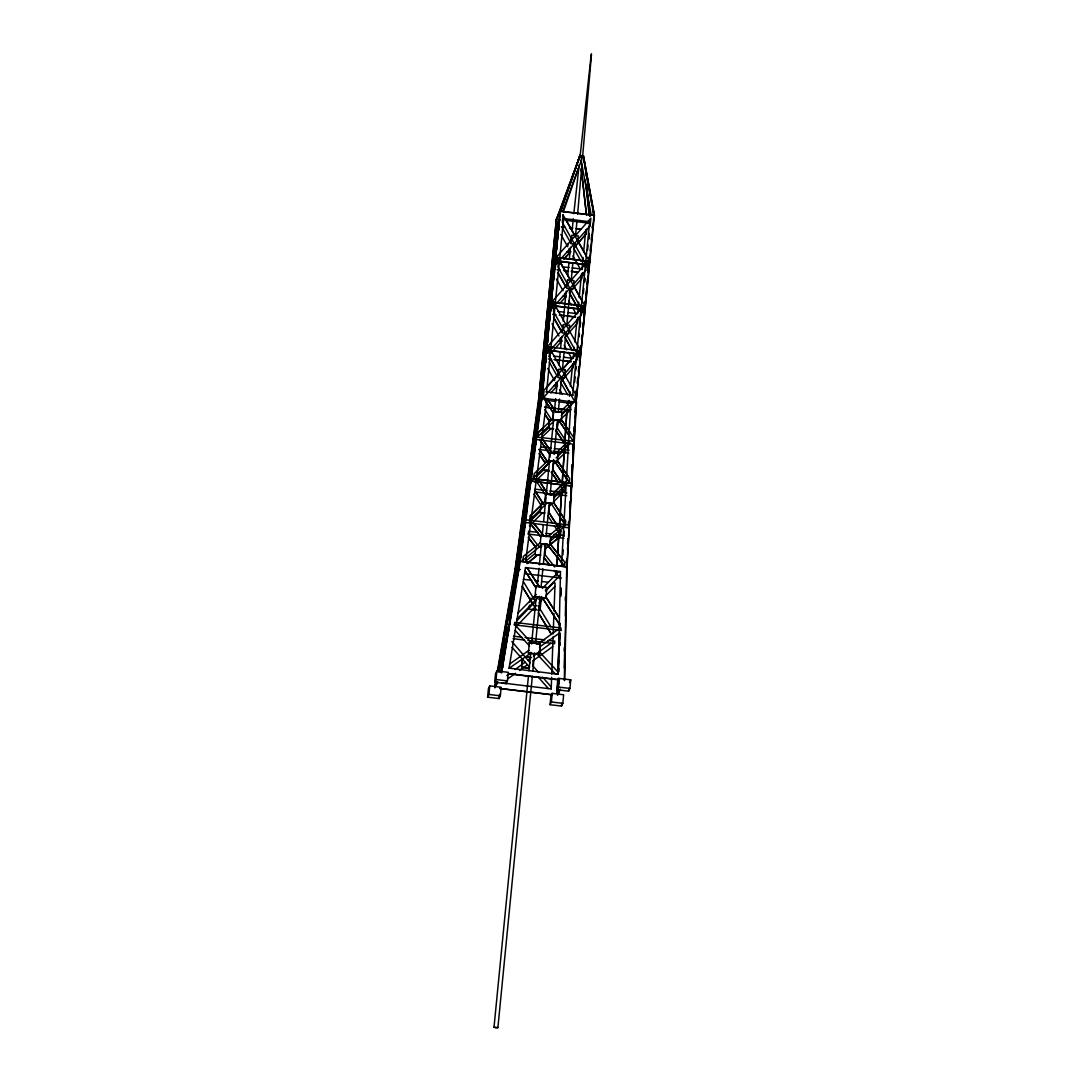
<?xml version="1.0" encoding="UTF-8"?>
<svg xmlns="http://www.w3.org/2000/svg" width="1082" height="1082" viewBox="0 0 1082 1082"><rect width="100%" height="100%" fill="white"/><g stroke="black" fill="none" stroke-linecap="round" stroke-linejoin="round"><path stroke-width="1.5" d="M542.88 363.309L542.623 392.793M542.258 376.36L542.961 376.441L543.232 363.349M543.489 379.674L544.043 372.059M542.961 376.441L543.637 355.68L543.326 387.221M546.599 350.162L546.897 353.3L546.951 350.338L546.126 353.395M547.262 318.663L546.992 348.147M547.614 318.703L547.343 331.795L546.64 331.714M547.83 336.543L548.019 327.346L547.316 327.251M548.06 325.696L548.006 311.034L547.708 342.588M550.981 305.516L551.265 308.654M551.36 287.109L551.644 274.017M551.996 274.057L551.712 287.163L551.009 287.068M551.982 285.824L552.077 297.942M552.05 282.659L552.388 266.388L552.429 281.05M552.212 291.897L552.334 285.864L551.631 285.783M555.364 260.87L555.648 264.008M555.783 240.218L556.351 230.452M555.959 248.982L555.323 245.6M556.364 229.425L556.554 248.765M556.04 256.339L556.77 221.756L553.159 259.477L554.444 253.337M556.391 256.38L556.107 253.256M556.811 236.403L557.122 221.796L556.513 227.896M536.307 653.285L555.364 673.924L558.217 674.262L560.476 571.634L525.527 567.536M560.909 630.549L561.003 628.006L514.762 622.434L514.329 624.95M564.263 650.864L564.331 647.604M565.331 600.321L565.399 597.021M564.249 668L564.682 647.847M565.359 615.942L565.751 597.48M564.304 680.497L566.752 566.86L520.293 561.26L514.518 572.473L497.328 671.435M564.655 680.51L567.063 566.982L576.517 402.315L541.5 398.095L540.905 399.353L519.658 562.626M576.003 367.298L576.327 368.367M580.29 326.696L580.371 322.652M584.672 282.05L584.753 278.006M589.014 238.919L589.135 233.36L588.73 238.338M520.158 558.826L520.523 546.532L516.263 569.091M520.983 531.167L520.807 544.219M521.375 549.548L524.256 529.206M521.957 537.659C516.858 564.534 522.092 531.911 521.145 539.336L521.429 530.248L521.673 539.418L524.351 524.756M551.238 688.896L551.617 677.197M551.766 674.221L553.064 636.879M553.213 633.917L553.916 613.359M554.038 611.073L555.08 583.009L553.416 582.928M548.033 640.382L554.755 641.126L554.66 643.655L527.867 640.436M558.001 671.949L559.38 633.43M560.76 594.911L561.003 588.216M558.042 671.895L559.448 633.322M560.76 596.48L561.044 588.148M557.636 693.63L557.757 690.289M558.42 671.868L558.839 660.142M559.313 646.738L559.746 633.119M558.244 684.811L558.474 678.319M558.704 671.827L558.826 668.581M559.935 637.596L559.286 645.846M531.208 475.363L531.789 463.191M531.668 476.932L531.276 473.875M537.74 425.361L537.375 421.912L536.658 437.06L573.96 441.307M525.297 520.942L525.784 519.793L569.159 525.013L568.51 526.366L569.118 525.108M532.128 456.117L532.412 450.369M532.56 447.204L532.479 448.922L538.538 405.114L537.605 406.291L514.626 572.405L518.264 572.905M533.007 455.955L532.939 446.406L533.088 454.372M532.655 456.158L533.467 446.487M537.375 421.912L536.658 437.06L537.7 433.327M537.727 414.812L538.538 405.114L538.674 413.094M537.402 428.54L537.808 420.262L537.93 428.458M538.079 414.595L538.538 405.128M537.754 425.05L537.903 421.994L532.655 445.148L536.97 422.792M538.538 408.969L538.16 405.926M526.474 497.571L527.326 487.455L527.353 497.477M526.745 509.487L526.528 503.346L526.352 517.061M527.002 497.652L527.326 487.455M501.778 669.731L502.467 657.017M502.954 648.077L504.131 636.906L503.482 648.091M501.426 669.663L502.129 669.799L502.575 661.508M499.14 671.111L503.035 653.244L502.17 655.394M503.306 648.294L503.576 643.344M502.373 667.445L503.265 651.959L509.027 628.913L503.265 651.959M503.346 656.679L504.483 636.973M566.806 567.523L576.206 402.179L570.917 401.544L561.477 566.224M566.4 563.059L566.562 560.395L566.495 566.657M567.509 543.935L567.793 538.998M568.605 524.743L568.794 521.483M569.632 506.809L569.916 501.913M570.755 487.252L571.404 485.886L530.924 481.017L525.92 490.728L530.532 481.057L571.715 486.021L570.755 487.252L571.553 483.154L530.762 478.623M571.864 467.965L572.053 464.692M572.892 449.977L573.514 445.419L572.946 455.197M573.96 431.326L574.244 426.524M575.069 412.107L575.34 407.292M567.022 558.474L566.468 568.253L567.063 566.995L519.901 561.315L514.518 572.473M567.495 550.319L568.145 538.904M569.146 521.51L568.713 529.125L569.118 528.259M569.7 511.732L570.268 501.953M570.741 493.798L571.864 483.289L531.235 478.406M571.823 474.768L572.392 464.99M574.042 436.168L574.596 426.389M575.069 418.247L575.719 406.832M574.082 437.683L573.92 441.402M568.699 525.974L568.402 522.119M556.189 575.881L556.405 572.554M556.838 565.927L557.487 555.972M557.69 552.659L559.056 531.627M559.272 528.314L561.91 487.373M562.234 482.396L564.385 449.693L564.168 452.547M564.669 444.783L566.697 413.27M556.378 573.568L556.554 570.85M556.851 566.143L557.5 556.094M557.717 552.753L561.923 487.874L564.872 491.958L560.517 485.656M562.18 483.762L567.022 409.767L561.288 415.285M562.87 554.944L563.222 549.899M564.114 534.17L564.304 531.343M581.602 155.659L581.183 160.772L591.191 214.98M564.304 565.94L564.655 561.977L550.102 543.8L550.684 537.768M565.386 525L565.764 520.888L553.497 502.346L563.952 518.386M569.348 482.558L569.714 478.596L557.379 460.702L567.752 475.985M569.808 432.151L561.328 419.627L573.663 437.52L573.365 441.334L558.799 420.411L568.902 435.275M554.403 525.811L560.503 535.265L560.895 531.113L548.763 512.286L549.358 506.038L551.671 503.685M564.818 492.067L565.21 488.063L563.33 485.277M577.612 214.195L581.954 164.18M582.671 155.849L591.502 54.141M529.409 642.438L528.368 653.082L539.282 654.407L540.324 643.749L529.287 642.762M536.009 586.187L534.968 596.845L545.883 598.157L546.924 587.499L536.009 586.187L546.843 587.715M539.282 654.407L540.324 643.749M540.202 543.691L541.041 535.374L550.846 536.55L550.008 544.868L540.27 543.543M544.936 502.44L545.815 493.811L544.936 502.44L553.389 503.455L554.255 494.826L545.747 493.96L545.639 495.11L535.793 480.462M548.831 460.756L549.697 452.357L558.15 453.372L557.271 461.771L548.831 460.756L557.271 461.771M552.78 419.681L553.659 411.282L562.099 412.296L561.22 420.695L552.78 419.681L553.659 411.282M568.375 443.485L568.672 440.672M487.603 697.187L488.442 688.598L489.74 685.866L501.182 687.246L500.344 695.821L499.045 698.553L487.603 697.187L488.902 694.455L489.74 685.866M494.704 682.269L495.542 673.68L496.854 670.948L508.283 672.328L507.444 680.916L506.146 683.648L494.704 682.269L496.002 679.537L496.854 670.948M499.045 698.553L499.465 694.265M510.325 618.106L512.057 600.131M512.949 593.666L512.259 598.13L517.696 573.095M512.949 590.961L514.004 580.006M510.677 618.147L514.762 576.3L513.693 591.002M511.948 609.071L512.976 594.816M506.146 683.648L506.43 680.781M501.575 672.936L520.293 561.26L541.893 398.054L537.889 406.453L556.378 219.321L579.722 156.281M538.038 406.345L556.378 219.321L560.26 211.166L594.397 215.277L576.057 402.301L594.004 215.318L583.09 155.849L582.671 156.728L583.455 155.889L579.736 155.443L579.37 156.241M538.593 405.385L539.35 397.757M543.123 359.21L543.719 353.111M548.344 311.968L547.357 316.093L548.101 308.465M552.726 267.322L551.725 271.447L552.334 265.347M538.944 405.425L539.404 400.84M539.756 395.971L539.174 398.514L542.136 392.293L559.462 219.051L556.162 225.218L559.124 219.01M542.948 363.647L540.026 393.402L546.789 349.04M543.272 360.333L543.921 353.719M544.746 348.796L548.303 310.034M549.115 304.164L552.686 265.388M544.03 354.369L543.773 357.858L543.962 356.614M547.884 315.958L548.412 309.723M552.131 272.691L552.794 265.09M541.784 380.648L543.34 370.788L542.88 379.146L541.784 380.648L543.34 370.788M546.167 336.002L547.722 326.142L547.262 334.5L546.167 336.002L547.722 326.142M550.549 291.356L552.091 281.496L551.631 289.854L550.549 291.356L552.091 281.496M554.917 246.71L556.473 236.85L556.013 245.208L554.917 246.71L556.473 236.85M545.977 358.764L543.935 361.118L544.571 354.937M550.359 314.118L548.303 316.485L548.939 310.291M552.686 271.839L554.741 269.472L552.686 271.839L553.321 265.645M542.136 380.688L542.839 373.506M546.518 336.042L548.074 326.182M550.9 291.396L552.442 281.536M555.269 246.75L555.756 241.854L553.145 259.477M555.864 240.718L556.824 236.89M545.017 358.588L545.355 355.153M549.399 313.942L549.737 310.507M553.768 269.296L554.106 265.874M542.609 393.321L542.515 397.946M545.544 362.957L545.842 360.13M546.315 353.936L546.937 348.418M549.913 318.311L550.224 315.484M550.562 310.656L551.306 303.772M554.2 274.963L554.566 270.933M554.795 267.389L555.553 259.761L548.763 304.123M558.542 230.398L558.88 227.261M559.178 222.743L559.475 219.687M552.077 308.573L552.861 300.864L586.498 262.764L585.714 270.486M556.446 263.927L557.23 256.218L590.88 218.131L590.096 225.84M557.595 261.262L558.042 257.624L587.594 261.181L587.201 264.738L557.636 261.181L558.042 257.624M548.845 350.554L549.183 347.119M553.227 305.908L553.659 302.27L583.212 305.827L582.833 309.384L553.267 305.827L553.605 302.392L583.212 305.827M547.113 386.747L558.812 373.533L549.169 356.424L549.954 348.715L575.435 393.916L574.65 401.625M583.441 312.265L584.185 304.637L558.718 259.423L557.96 267.051L583.401 312.346M563.086 214.777L562.342 222.405L587.81 267.619L588.567 259.991L563.046 214.872M533.926 494.028L540.905 505.051L541.014 503.887L543.462 504.063L534.616 490.335L543.407 504.171L541.014 503.887L540.675 506.863M554.701 379.498L554.89 377.307M567.834 245.56L568.023 243.369M532.33 676.358L497.896 1027.616L495.732 1027.846L494.014 1027.156L528.462 675.885M528.963 670.854L530.775 652.365M531.587 643.952L536.036 598.576M537.524 583.455L539.012 568.334M539.336 564.966L541.311 544.801M542.298 534.711L543.299 524.635M543.624 521.267L545.923 497.734M546.424 492.702L549.385 462.447M549.886 457.402L550.211 454.048M550.549 450.68L553.348 422.115M554.498 410.349L555.648 398.582M556.148 393.537L557.298 381.77M557.96 375.048L558.285 371.694M558.948 364.972L560.26 351.528M560.598 348.161L561.747 336.394M562.248 331.349L562.735 326.318M563.235 321.273L566.197 291.017M566.697 285.973L567.022 282.618M567.685 275.896L568.997 262.453M569.335 259.085L570.485 247.318M570.971 242.273L571.472 237.242M572.135 230.52L573.284 218.753M571.053 243.612L571.905 235.213L578.37 235.998L577.518 244.397L571.093 243.531M569.619 293.79L569.943 290.463M574.001 249.144L574.326 245.817M532.831 671.313L534.643 652.825M535.631 642.749L540.08 597.372M541.068 587.283L542.88 568.794M543.38 563.749L545.355 543.583M546.004 536.861L549.304 503.252M550.129 494.839L553.592 459.552M554.092 454.508L557.379 420.898M558.204 412.485L559.529 399.042M560.016 394.01L561.504 378.876M562.491 368.8L564.141 351.988M564.466 348.62L565.778 333.351M566.941 323.423L570.241 289.8M571.228 279.724L572.878 262.912M573.203 259.545L574.691 244.424M575.502 236.025L576.99 220.89M565.237 369.922L564.385 378.321L557.92 377.537L558.772 369.151L565.196 370.003M569.619 325.276L568.767 333.675L562.288 332.904L563.154 324.505L569.578 325.371M568.794 403.099L569.091 400.435M569.497 396.242L569.957 391.616M570.444 386.274L572.676 363.85M573.325 357.236L573.717 353.219L575.286 355.843L573.731 353.232M573.974 350.622L574.299 347.308M574.826 341.912L577.058 319.204M578.735 302.121L577.599 313.726L567.793 312.549M579.168 297.699L581.494 273.922M581.927 269.594L583.103 257.475M583.644 251.687L585.835 229.722M573.636 363.471L573.19 367.677L560.503 382.014M578.64 242.436L586.322 233.739L586.809 229.086M575.746 360.238L575.259 364.891L573.771 362.105M579.979 317.121L579.627 320.245L578.153 317.459L577.572 323.031L569.146 332.539M573.514 287.893L581.954 278.385L582.522 272.813L584.01 275.612L584.348 272.475M589.676 221.661L572.676 394.944L546.599 391.9L563.627 218.523L589.636 221.742M574.65 381.932L575.137 376.928M575.8 370.247L576.124 366.906M577.004 359.684L577.747 352.056L544.111 390.142L543.313 397.865L577.004 359.684L577.233 357.019M579.073 336.854L579.397 333.513M580.047 326.832L580.547 321.827M581.602 312.387L581.332 315.119L582.13 307.41L548.479 345.51L547.735 353.138L581.372 315.038M583.32 293.438L583.82 288.434M584.469 281.753L584.794 278.412M587.58 250.023L588.081 245.019M578.451 354.03L548.885 350.473L549.223 347.038L578.843 350.473L578.41 354.112L548.939 350.338M579.059 356.898L579.803 349.27L554.336 304.069L553.592 311.697L579.019 356.992M588.053 270L588.324 267.254M576.192 393.78L576.557 389.845M577.193 383.326L577.707 378.294M578.315 371.924L578.816 366.987M579.425 360.752L579.844 356.546M580.439 350.433L580.899 345.618M581.548 339.004L581.927 335.258M582.684 327.427L583.198 322.355M583.807 316.106L584.212 311.9M584.78 305.935L585.267 300.972M585.835 295.454L586.309 290.612M586.931 284.16L587.418 279.318M588.594 267.268L588.04 272.867L587.918 271.366M589.163 261.289L589.649 256.326M590.204 250.821L590.677 245.979M591.272 239.798L591.786 234.672M592.787 224.353L592.422 228.221L592.287 226.733M550.075 704.707L550.914 696.118L552.212 693.386L563.654 694.766L562.816 703.341L561.517 706.073L550.075 704.707L551.374 701.975L552.212 693.386M557.176 689.789L558.028 681.2L559.326 678.468L570.755 679.848L569.916 688.436L568.618 691.155L557.176 689.789L558.488 687.056L559.326 678.468M561.517 706.073L561.801 703.219M568.618 691.155L568.902 688.301M559.949 633.065L559.989 636.297M535.698 548.723L535.008 554.579L540.648 555.147M535.915 546.167L535.793 547.289L528.638 538.119M540.094 512.625L540.378 509.744M544.287 470.251L544.557 468.912L536.456 476.702M545.017 463.082L545.233 461.771L547.668 461.946L539.675 450.017M548.588 428.445L549.426 420.141M541.014 503.887L540.148 512.516L545.017 512.99M548.533 513.639L549.413 505.01M557.041 429.473L557.879 421.168M557.244 428.202L557.92 421.966L570.282 410.173L558.488 408.712M544.814 555.756L545.707 547.343M521.835 664.659L522.39 659.33M522.471 659.208L521.632 667.242L529.057 668.27M535.238 609.842L529.125 609.098L529.544 605.108M529.761 602.417L530.261 598.305L533.751 598.738M533.372 660.52L532.817 665.849L538.674 672.504M537.713 610.14L540.04 610.41L541.203 599.563M573.812 213.709L579.14 164.991M580.06 156.592L591.272 54.114M558.028 684.825L558.799 678.482M558.38 684.852L558.948 680.132M558.501 684.122L558.907 680.835M529.639 520.199L530.234 515.911L545.044 501.372L530.234 515.911M538.173 432.489L537.551 436.695L555.174 419.965M533.588 477.771L534.183 473.645L548.858 459.864M525.568 561.91L546.978 398.663L541.852 398.135L560.26 211.166L541.893 398.054M573.014 445.175L573.081 446.704M519.901 561.315L541.5 398.095M530.221 464.489L532.29 454.278L533.169 454.426L532.06 462.609L531.1 464.638L530.221 464.489L532.29 454.278M535.82 423.224L537.889 413.013L538.768 413.148L537.659 421.344L536.699 423.36L535.82 423.224L537.889 413.013M526.528 503.346C523.742 513.815 525.5 491.647 527.894 497.152L530.64 482.653M519.725 548.195L519.86 547.167L515.438 570.498L520.564 547.627M520.28 544.138L520.307 539.918M525.406 506.484L525.554 505.402L521.294 528.99L526.204 505.997L521.294 528.99M531.1 464.638L531.248 463.596L527.069 486.4L531.898 464.137L527.069 486.4M531.451 462.082L531.857 459.066M536.699 423.36L536.834 422.318L532.858 441.05M519.198 548.114L521.429 537.578M524.892 506.403L526.988 495.867M527.042 503.428L527.894 497.152M535.063 447.786L532.209 461.541L531.073 478.339M538.538 418.829L540.351 408.063M535.779 438.129L535.414 440.834M521.822 529.071L522.214 526.271M538.187 405.074L514.951 572.513M531.14 458.646L515.221 571.147M531.587 455.4L532.249 450.545M516.155 569.24L519.752 550.454M527.583 486.481L531.762 463.678M529.68 483.113L529.125 487.157M522.822 560.462L523.431 556.337L540.243 542.799M519.752 569.659L517.588 571.431L518.035 568.632M555.972 240.988L559.61 219.511L557.014 236.512M554.917 250.24L556.094 242.517L555.391 242.436M556.324 241.029L556.77 238.054L556.067 237.972M551.725 271.447L552.402 267.105M553.091 262.547L555.675 245.641L555.756 258.869M555.905 244.153L558.948 224.19M553.429 262.696L556.026 245.682M556.256 244.194L558.839 227.328M547.357 316.093L548.019 311.738M548.709 307.193L555.702 261.06M549.047 307.342L551.644 290.328M551.874 288.84L554.457 271.961M544.395 348.756L551.171 304.407M543.421 357.817L543.637 356.384M544.341 351.839L550.143 313.428M551.333 305.692L550.508 308.749M544.909 350.433L547.276 334.974L546.572 334.879M550.075 316.607L547.952 330.51L547.249 330.429M540.364 393.442L542.731 377.983M544.111 368.894L545.774 358.074M542.542 379.566L539.702 398.135L542.664 381.162M543.232 375.116L545.828 358.128M544.517 368.976L545.937 359.711M583.671 317.513L583.888 316.052M500.114 672.436L501.75 668.987L518.21 568.28L518.373 571.634M509.554 623.462L510.163 619.743M510.406 618.241L511.137 613.737M511.407 612.114L512.205 607.259M512.733 604.013L517.764 573.19M501.818 659.195L500.763 659.006L502.535 648.483L504.483 646.008L501.466 659.141M511.57 601.971L510.515 601.781L512.286 591.259L513.531 588.649L514.586 588.838M502.129 655.192L502.778 651.31L502.941 654.88M500.763 659.006L503.779 645.873M510.515 601.781L513.531 588.649M494.745 686.272L495.326 682.972M495.096 686.34L495.921 681.389M497.679 671.503L514.667 574.163M504.063 636.554L510.095 623.11L504.063 636.554L509.162 625.856L502.102 669.055L500.466 672.49M498.139 671.395L506.444 623.611M506.714 622.001L514.586 576.679L518.9 568.415M511.61 601.078L505.362 629.805L511.407 602.458M514.356 580.074L515.113 576.368M527.245 496.503L529.734 483.383M527.367 497.071L530.951 481.044M525.162 510.339L521.876 524.797M527.773 496.597L529.639 486.751M541.257 399.407L539.025 413.784M540.473 404.654L539.147 414.298M540.77 403.059L542.15 398.717M533.737 441.158L537.362 422.399M539.945 409.023L540.554 405.845M532.899 454.981L535.658 440.685L535.576 443.945M536.036 439.901L533.548 455.576M533.426 455.062L534.968 447.123M535.658 444.661L536.266 441.551M522.498 536.753L525.108 523.702M506.795 621.974L514.234 588.784L512.99 591.381M513.828 589.609L518.373 568.726M513.301 593.734L512.476 595.871M513.882 591.043L518.724 568.794M505.713 629.873L511.921 601.362M512.597 598.184L517.71 574.731M498.356 671.773L501.548 658.018M503.644 649.024L508.932 626.329M498.707 671.773L501.588 659.425M503.712 650.336L508.919 627.993M498.734 671.3L501.696 658.654M563.37 211.72L581.237 160.609M579.425 157.228L560.233 212.045L580.101 155.483L560.584 211.288L556.405 219.321M556.703 219.443L580.101 155.483M562.938 210.368L578.275 168.346M539.363 586.904L527.11 567.725L539.418 586.823M518.116 612.939L536.374 594.451M517.128 618.931L539.431 596.344M515.965 625.896L531.492 642.911M515.221 630.468L529.517 645.94M534.927 596.953L545.842 598.265M509.784 663.942L528.976 650.296M509.122 668.135L558.217 674.262M560.476 571.634L558.853 571.553L542.298 588.432M528.327 653.19L539.363 654.191M560.314 575.124L545.369 590.312M557.189 630.103L537.145 644.439M559.083 633.376L539.431 647.104M558.326 672.422L539.066 651.432M539.12 480.868L535.847 480.327M566.332 484.141L563.127 483.6L551.779 494.839L548.074 494.393L539.188 480.719M551.779 494.839L563.127 483.6M554.092 496.083L566.386 484.006M564.52 523.715L561.071 518.427L565.453 524.865M543.543 398.501L546.937 398.744L555.932 411.809M533.412 445.365L536.388 442.592M536.361 439.63L531.762 448.503L536.402 439.535L574.042 444.296M539.593 439.576L542.988 439.833L551.982 452.885L549.697 452.357M542.988 439.833L551.928 453.02M552.875 418.653L538.065 432.719M557.108 412.107L559.651 412.256M562.099 412.296L557.149 411.958M561.896 413.608L574.082 402.179M561.22 420.695L552.875 419.437M576.165 402.274L575.408 402.72M523.539 533.426L520.374 533.115L525.433 522.498L568.956 527.84M553.159 453.169L555.688 453.331M558.15 453.372L553.227 453.033M529.206 522.281L533.142 522.606L543.746 535.847L547.992 536.51L560.909 525.947L564.696 526.393L550.616 537.916M531.019 520.428L540.256 511.421M566.873 442.863L570.133 443.255M533.142 522.606L543.746 535.847M573.406 441.24L574.272 441.429M564.939 476.351L554.85 461.473L567.59 480.07M562.234 563.424L547.194 544.53L564.371 565.791M550.048 543.935L562.518 559.516M565.359 218.821L575.11 235.944M553.484 262.858L555.593 258.409M553.47 264.13L555.472 261.858M552.104 268.471L555.458 261.411L551.577 268.404L552.226 268.214M567.198 251.687L570.714 252.025L568.997 248.806M570.471 251.741L564.141 258.828M577.436 240.082L586.295 255.947M549.737 306.152L551.225 303.041M594.397 215.277L593.68 216.075L594.397 215.277L583.455 155.889L594.356 215.44L560.206 211.328M547.722 313.117L551.09 306.057M586.322 233.739L577.896 243.247M562.829 296.333L566.346 296.671L564.615 293.452M570.728 280.59L559.326 260.667M566.089 296.373L559.583 303.704M580.222 268.877L572.973 255.879M582.481 263.94L583.996 266.632M573.054 284.728L581.913 300.593M587.594 261.181L557.974 257.746M545.369 350.798L547.046 347.268L543.678 354.328M583.333 272.853L582.508 272.623M587.161 264.82L557.703 261.06M543.353 357.763L546.708 350.703M589.068 262.426L589.798 262.074M552.74 347.457L550.359 347.268M543.691 370.828L542.609 372.33M558.447 340.979L561.964 341.303L560.246 338.098M561.72 341.019L551.022 353.084M578.113 308.586L579.668 311.197M575.84 313.523L572.649 307.694M542.474 392.333L539.512 398.555L542.136 392.293M539.661 399.015L540.053 398.176M578.951 317.499L578.14 317.269M582.779 309.466L553.321 305.706M538.43 406.305L540.959 400.976M548.358 392.103L545.977 391.9M537.808 415.163L538.768 413.148M546.978 398.663L555.878 411.958M554.065 385.611L557.595 385.949L555.864 382.73M561.977 369.882L576.841 353.124M557.338 385.665L550.833 392.996M561.22 377.51L570.85 394.903L573.19 395.187M571.499 358.074L568.266 352.34M575.272 350.176L577.572 350.541M536.374 436.871L532.141 445.757L536.131 438.183M574.583 362.145L573.758 361.915M532.479 455.874L533.169 454.426M541.92 433.787L548.845 427.106L541.135 434.545M567.09 402.802L569.47 403.004M527.205 486.859L530.288 479.61M530.423 480.963L530.572 481.828M527.854 487.536L526.948 488.252M569.186 406.534L570.309 406.575M526.826 497.395L527.516 495.948M575.908 403.572L576.517 402.315M525.311 520.794L520.456 530.194L525.744 519.887M521.957 530.329L520.942 531.127M518.21 568.28L514.234 576.611L514.937 576.747M504.415 636.622L508.594 627.858M503.238 648.605L504.483 646.008M563.965 536.361L564.398 535.441M502.129 669.799L501.75 668.987M495.191 686.326L497.328 681.863M559.624 642.235L560.03 645.399M557.933 693.805L560.057 689.342M557.92 693.914L560.043 689.437M557.568 695.307L560.408 689.369M569.457 682.58L570.755 679.848M532.479 445.852L534.819 446.136M553.497 428.851L548.682 428.269L549.534 419.965L551.969 420.141M553.578 462.961L552.834 471.089M553.619 463.772L565.981 451.965L562.721 451.573L556.107 457.929M520.753 530.356L524.716 530.762M517.588 571.431L520.05 569.348M565.21 488.063L562.924 484.858M535.171 553.429L525.135 561.666M524.905 573.703L561.409 578.099M540.716 555.039L537.889 554.701L527.069 563.654M544.976 554.566L554.701 567.009M555.999 536.266L559.786 536.726L555.999 536.266L550.156 541.122M564.114 535.576L554.025 534.373M559.069 576.922L553.984 570.403M542.528 512.8L534.035 521.226M558.555 493.216L561.828 493.608L558.555 493.216L553.943 497.842M548.763 512.286L560.895 531.113M532.953 604.094L522.106 586.241M553.457 582.873L545.571 591.043M554.917 586.444L545.585 596.087M502.102 682.918L551.198 688.95M521.673 667.175L529.139 668.149M525.108 662.198L515.1 669.528M527.935 660.088L530.64 658.099M527.407 664.808L519.441 670.475M530.194 662.806L511.867 641.504M550.9 643.263L533.345 656.111M552.753 646.63L532.885 660.845M551.333 687.151L542.609 677.156M556.486 263.846L590.136 225.759M559.867 263.67L562.004 261.249M575.759 245.668L573.636 248.076L580.939 261.208M559.786 263.805L561.869 261.438M563.965 259.071L570.512 251.646M574.19 247.48L576.422 244.965M552.118 308.492L585.754 270.392M555.404 308.438L557.622 305.881M569.254 292.722L572.04 289.611M564.872 337.368L567.658 334.243M516.587 621.027L535.482 601.457L523.472 581.805M515.478 627.262L536.523 605.487M539.201 602.715L543.353 598.414M529.396 525.838L531.776 523.431M553.862 501.548L561.828 493.608M529.693 520.05L547.33 502.724L550.968 503.171L561.003 518.576M541.514 437.628L551.13 428.445L553.565 428.743M534.792 481.801L546.829 470.251L549.264 470.548M538.133 432.597L543.123 427.85M559.583 412.404L570.877 401.638M555.634 453.466L566.927 442.714M533.656 477.622L551.211 461.04L535.888 475.593M570.2 443.106L557.879 454.832L568.916 444.418M494.014 1027.156L497.896 1027.616M544.341 545.842L546.924 543.719M527.272 563.424L537.889 554.701M522.89 560.314L542.975 544.016L547.14 544.679M506.795 675.587L509.649 673.531M507.431 679.09L515.573 673.288M531.424 652.703L509.04 668.351L525.487 567.644L527.069 567.834M583.685 161.786L582.887 156.295M579.709 155.524L583.401 155.97M579.884 155.93L578.031 161.11M593.68 215.994L592.517 207.812M565.129 220.282L588.527 223.108M561.558 226.814L564.777 227.193M569.592 227.775L572.811 228.167L569.511 227.856M580.858 229.127L576.03 228.545L580.912 229.222M561.382 226.868L564.628 227.261M555.796 257.989L552.442 265.036M554.173 265.739L555.932 265.956M562.315 266.862L568.956 267.525M572.175 267.903L581.967 269.093M553.835 269.175L554.768 269.202M564.425 270.446L567.779 270.852M571.134 271.257L577.842 272.069M557.054 269.702L560.341 270.094M563.627 270.486L568.55 271.082M571.837 271.474L578.41 272.272M551.698 282.618L552.402 282.7M550.941 290.247L551.374 303.501M584.848 301.878L584.78 304.975M551.428 302.622L548.06 309.682M551.441 306.098L550.562 305.99L547.194 313.05L547.844 312.86M549.791 310.385L551.55 310.602M557.947 311.494L564.574 312.171M549.453 313.821L550.386 313.834M560.057 315.092L575.137 316.904M552.686 314.335L555.972 314.74M559.245 315.132L564.182 315.728M567.455 316.12L575.678 317.107M580.466 346.524L580.398 349.621M547.059 350.744L546.18 350.636L542.826 357.696L543.475 357.506M553.565 356.14L560.206 356.803M563.424 357.195L573.217 358.372M545.085 358.467L546.004 358.48M553.998 359.535L570.755 361.55M548.303 358.981L551.59 359.373M554.877 359.779L559.8 360.36M563.086 360.766L571.296 361.753M542.934 371.897L543.637 371.978M542.88 375.062L543.583 375.156M542.19 379.525L542.894 379.606M576.084 391.17L576.03 394.254M546.167 400.286L555.823 401.449M559.042 401.841L568.834 403.018M545.112 407.103L555.147 408.32M540.432 406.764L537.957 406.345M544.544 407.13L570.552 410.254M540.919 446.947L550.995 448.083M554.309 448.557L569.105 450.261M538.768 449.49L548.29 450.639M553.051 451.208L568.929 453.047M544.395 470.075L549.196 470.656M546.681 470.535L549.101 470.832M535.09 489.172L546.721 490.484M549.994 490.958L566.914 492.919M534.724 491.918L544.773 493.054M549.737 493.73L566.725 495.691M541.5 512.787L544.314 513.125M528.368 531.276L538.024 532.371M546.004 533.399L550.86 533.913M527.975 534.035L563.979 538.281M541.609 546.735L538.741 546.383L528.219 532.926M538.674 546.491L541.555 546.843M523.35 579.316L531.735 580.263M535.049 580.723L538.417 581.061M541.73 581.521L548.439 582.265M538.836 599.347L541.162 599.631M532.547 609.639L535.171 609.964M514.369 624.841L560.949 630.441M513.477 636.162L521.74 637.217M525.04 637.555L544.855 639.935M513.03 638.65L524.608 640.098M529.328 642.654L540.243 643.966M524.919 656.706L531.505 657.504M524.851 656.828L528.138 657.234M508.621 673.613L559.421 679.726M508.499 673.802L559.462 679.929M496.002 679.537L507.444 680.916M558.488 687.056L569.916 688.436M499.843 688.436L552.28 694.752M499.749 688.517L552.361 694.847M488.902 694.455L500.344 695.821M551.374 701.975L562.816 703.341M545.747 493.947L548.128 494.244M540.905 399.353L541.784 399.488M536.78 421.209L537.659 421.344M536.307 437.006L537.186 437.142M532.344 447.285L533.088 447.285M531.33 456.306L532.209 456.442M531.181 462.474L532.06 462.609M531.6 478.42L526.65 488.023M525.392 522.592L520.428 532.993M525.541 522.795L522.336 538.822M521.51 544.868L521.132 557.338M526.623 505.132L526.055 516.344M511.759 599.171L512.8 599.374M502.535 648.483L503.59 648.673M502.007 656.395L503.049 656.598M502.021 667.391L502.711 667.513M512.002 647.361L529.653 667.242M538.322 677.156L548.385 688.544M529.274 522.133L540.811 536.78L530.261 523.593M528.192 537.362L535.861 547.181M544.097 557.744L550.035 565.345M544.043 557.852L549.967 565.453M565.007 476.202L569.416 482.41M543.61 398.365L553.389 412.769L546.221 402.396M568.293 448.895L555.688 430.244M568.239 449.003L555.621 430.352M539.648 439.441L549.426 453.845L540.486 440.874M544.855 409.537L551.915 420.249M557.298 428.093L565.751 440.672M545.044 414.406L549.413 421.101L545.085 414.663M561.45 482.477L553.01 469.886L561.26 482.383M539.161 449.463L547.614 462.055M538.985 453.561L545.112 462.893L539.715 454.846M551.387 472.05L557.771 481.571M551.333 472.158L557.717 481.679M540.013 482.22L548.074 494.393M548.047 515.952L552.537 523.093M545.991 597.021L559.408 618.011L545.788 596.885M535.82 587.54L525 570.755L535.915 587.878M542.393 597.737L559.272 624.111L541.5 596.52M538.052 605.785L550.846 626.586M551.401 634.16L538.363 612.845L551.36 634.214M522.2 586.512L536.55 609.991M562.41 228.153L570.485 242.503M560.828 234.469L567.725 246.71M558.028 272.799L566.116 287.149M570.065 294.155L576.53 305.638M557.974 272.853L565.886 286.892M569.673 293.614L579.627 311.278M556.446 279.102L563.032 290.639M568.605 300.512L571.093 305.097M553.646 317.445L561.734 331.795M565.683 338.801L572.148 350.27M553.592 317.499L561.504 331.538M565.291 338.26L572.189 350.5M552.077 323.748L558.975 335.988M564.222 345.158L566.711 349.743M549.21 356.343L574.691 401.544M549.277 362.091L557.365 376.428M560.909 382.906L567.779 394.916M547.695 368.394L554.593 380.634M559.84 389.804L562.342 394.375M567.13 402.72L568.483 405.29M569.227 406.453L570.877 409.537M584.943 166.682L590.704 197.938M591.313 201.225L591.922 204.525M585.808 173.296L586.417 176.596M587.932 184.819L588.54 188.106M586.62 184.806L586.999 188.092M587.364 191.392L590.136 216.089M586.268 184.846L589.785 216.13M586.241 185.049L589.582 215.102M585.294 180.085L589.23 215.129M589.217 257.245L589.514 260.37L589.217 257.245M557.757 678.657L557.216 693.724L557.825 678.549M559.746 623.381L559.57 628.412L559.8 623.273M567.523 279.859L566.67 288.258L573.135 289.029L574.001 280.644L567.523 279.859M497.666 681.931L494.839 687.882L497.652 682.025M545.653 548.331L559.732 536.834L545.653 548.331M586.458 214.818L581.277 168.711L586.417 214.818"/></g></svg>
